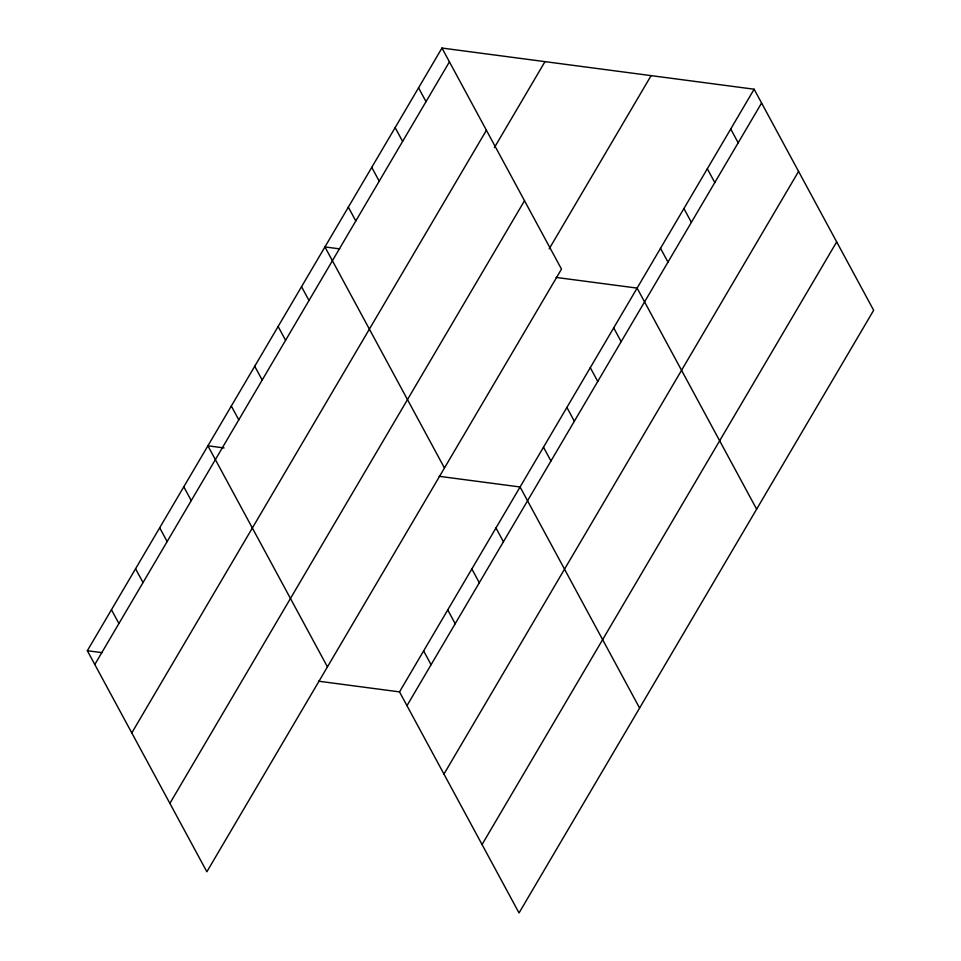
<?xml version="1.0" encoding="UTF-8"?>
<svg xmlns="http://www.w3.org/2000/svg" width="961" height="961" viewBox="0 0 961 961"><rect width="100%" height="100%" fill="white"/><g stroke="black" fill="none" stroke-linecap="round" stroke-linejoin="round"><path stroke-width="1.44" d="M441.964 48.05L561.488 269.116L206.867 871.783L87.343 650.717L441.964 48.05L754.133 89.217L873.657 310.283L519.036 912.95L399.512 691.884L318.571 681.205M94.803 664.519L449.424 61.852M131.777 732.919L486.41 130.252M494.398 147.598L544.983 61.636M169.881 803.384L524.514 200.717M549.187 248.851L651.114 75.631M399.512 691.884L754.133 89.217M406.971 705.686L761.592 103.019M443.958 774.085L798.579 171.418M482.05 844.551L836.683 241.896M339.653 248.875L324.938 246.929L444.462 467.995M556.167 277.429L637.107 288.096L756.631 509.162M224.093 447.946L207.912 445.808L327.437 666.874M439.141 476.308L520.081 486.975L639.606 708.041M87.343 650.717L102.058 652.651M730.732 129.002L738.192 142.805M707.32 168.776L714.792 182.578M683.92 208.549L691.379 222.351M660.507 248.322L667.979 262.125M613.707 327.881L621.166 341.684M590.294 367.655L597.754 381.457M418.552 87.823L426.023 101.626M566.894 407.428L574.354 421.23M395.151 127.597L402.611 141.411M543.482 447.201L550.953 461.004M371.751 167.382L379.211 181.185M348.338 207.156L355.81 220.958M495.96 527.961L503.432 541.764M471.851 568.936L479.311 582.75M301.526 286.702L308.998 300.505M447.742 609.923L455.202 623.725M278.125 326.476L285.585 340.29M423.621 650.897L431.081 664.712M254.725 366.261L262.185 380.063M231.313 406.035L238.784 419.837M183.791 486.795L191.263 500.597M159.682 527.769L167.142 541.572M135.561 568.756L143.033 582.558M111.452 609.73L118.912 623.533"/></g></svg>
